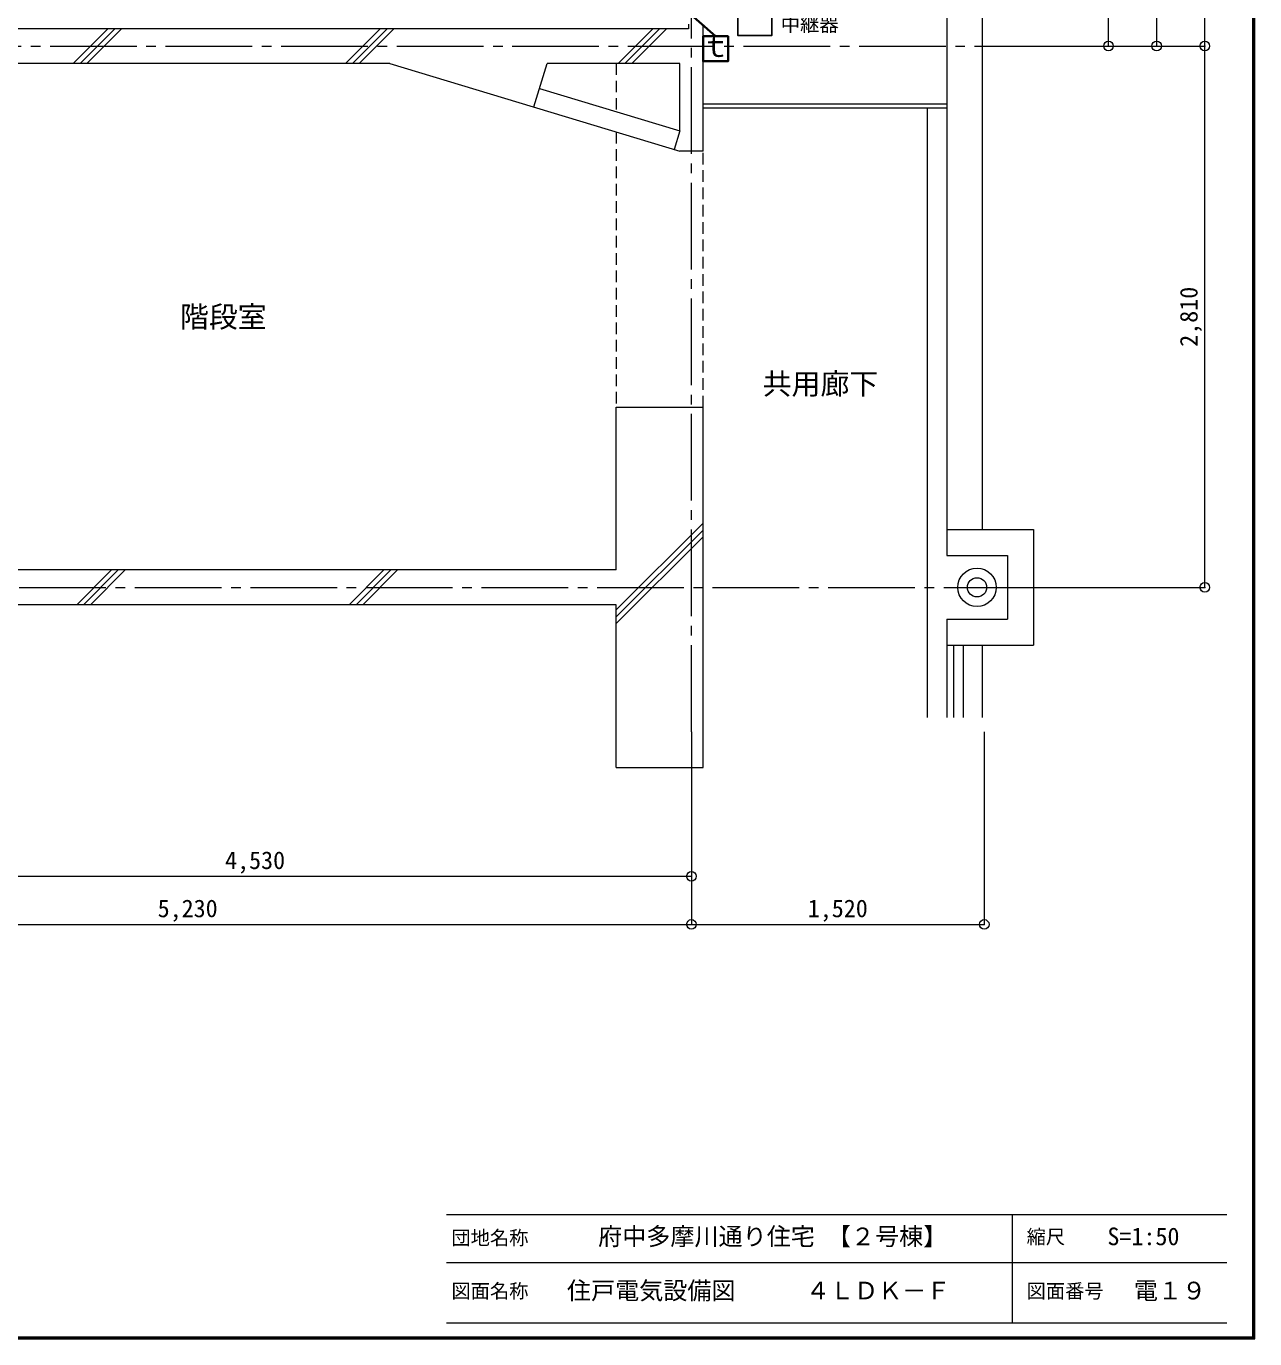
# Model space of a CAD drawing. Units: millimetres at full size, sheet at 1:50; details may follow other scales. Extents: x -9674 to 9699, y -6794 to 6791.
# Drawn here: x 3321 to 9699, y -6794 to 20 of the extents above; entities that cross this region are included whole.
import ezdxf
from ezdxf.enums import TextEntityAlignment as Align

# ---------------------------------------------------------------- set-up
doc = ezdxf.new("R2010")
doc.units = ezdxf.units.MM
doc.header["$LTSCALE"] = 50
doc.header["$PDMODE"] = 32
doc.header["$PDSIZE"] = 50
doc.linetypes.add('CHAIN2', pattern=[12, 9, -1, 1, -1])
doc.linetypes.add('DASHED1', pattern=[1.8, 1.2, -0.6])
for name, color, linetype, lineweight in [('0-0_図面枠', 7, 'Continuous', 9), ('0-1_タイトル', 7, 'Continuous', 9), ('1-0_芯', 134, 'CHAIN2', 9), ('1-1_躯体', 134, 'Continuous', 9), ('1-6_ﾊﾞﾙｺﾆｰ・階段', 134, 'Continuous', 9), ('1-8_ハッチ', 134, 'Continuous', 9), ('1-B_寸法', 134, 'Continuous', 9), ('1-C_梁', 134, 'DASHED1', 9), ('2-0_芯', 2, 'Continuous', 35), ('2-E', 2, 'Continuous', 35), ('3-3', 1, 'Continuous', 25), ('3-E', 3, 'Continuous', 35)]:
    doc.layers.add(name, color=color, linetype=linetype, lineweight=lineweight)
doc.layers.add('1-A_文字', color=134, linetype='Continuous')
doc.styles.add('ＭＳ ゴシック', font='')
doc.styles.get('ＭＳ ゴシック').set_extended_font_data('MS Gothic')

msp = doc.modelspace()

# ---------------------------------------------------------------- linework, layer by layer
at = {"layer": '0-0_図面枠'}
for p, q in [((9688.35, -6783.35), (9688.35, 6780.85)), ((9690.11, -6785.11), (9690.11, 6782.61)), ((9691.87, -6786.88), (9691.87, 6784.38)), ((9693.64, 6786.14), (9693.64, -6788.64)), ((9695.4, -6790.4), (9695.4, 6787.9)), ((9697.16, -6792.16), (9697.16, 6789.66)), ((9698.92, -6793.93), (9698.92, 6791.43)), ((-9673.92, -6793.93), (9698.92, -6793.93)), ((-9672.16, -6792.16), (9697.16, -6792.16)), ((-9670.4, -6790.4), (9695.4, -6790.4)), ((9693.64, -6788.64), (-9668.64, -6788.64)), ((-9666.87, -6786.88), (9691.87, -6786.88)), ((-9665.11, -6785.11), (9690.11, -6785.11)), ((-9663.35, -6783.35), (9688.35, -6783.35))]:
    msp.add_line(p, q, dxfattribs=at)
at = {"layer": '0-1_タイトル'}
for p, q in [((5503.35, -6148.35), (9553.35, -6148.35)), ((8439.55, -6148.35), (8439.55, -6710.85)), ((5503.35, -6398.35), (9553.35, -6398.35)), ((5503.35, -6710.85), (9553.35, -6710.85))]:
    msp.add_line(p, q, dxfattribs=at)
at = {"layer": '1-0_芯'}
for p, q in [((6774.58, -3643.11), (6774.58, 5756.89)), ((2244.58, -83.11), (8439.58, -83.11)), ((-8715.42, -2893.11), (8439.58, -2893.11))]:
    msp.add_line(p, q, dxfattribs=at)
at = {"layer": '1-1_躯体'}
for p, q in [((6759.58, 6.89), (2154.58, 6.89)), ((6759.58, 30.89), (6759.58, 6.89)), ((6834.58, -628.11), (6834.58, 30.89)), ((5209.58, -173.11), (2334.58, -173.11)), ((5209.58, -173.11), (6714.58, -628.11)), ((5956.94, -399.05), (6025.25, -173.11)), ((6714.58, -173.11), (6025.25, -173.11)), ((6834.58, -628.11), (6714.58, -628.11)), ((6384.58, -2803.11), (6384.58, -1958.11)), ((6384.58, -1958.11), (6834.58, -1958.11)), ((6834.58, -3828.11), (6834.58, -1958.11)), ((6384.58, -2803.11), (2334.58, -2803.11)), ((6384.58, -2983.11), (2334.58, -2983.11)), ((6384.58, -3828.11), (6384.58, -2983.11)), ((6384.58, -3828.11), (6834.58, -3828.11))]:
    msp.add_line(p, q, dxfattribs=at)
msp.add_lwpolyline([(5985.88, -303.33), (6714.58, -523.64), (6714.58, -173.11)], dxfattribs=at)
at = {"layer": '1-6_ﾊﾞﾙｺﾆｰ・階段'}
for p, q in [((8099.58, 1316.89), (8099.58, -2593.11)), ((8284.58, 1316.89), (8284.58, -2593.11)), ((6834.58, -383.11), (8099.58, -383.11)), ((6834.58, -403.11), (8099.58, -403.11)), ((7999.58, -3568.73), (7999.58, -403.11)), ((8099.58, -2593.11), (8549.58, -2593.11)), ((8099.58, -2593.11), (8099.58, -2728.11)), ((8549.58, -2593.11), (8549.58, -3193.11)), ((8099.58, -3058.11), (8414.58, -3058.11)), ((8099.58, -3058.11), (8099.58, -3193.11)), ((8099.58, -3193.11), (8549.58, -3193.11)), ((8099.58, -3193.11), (8099.58, -3568.73)), ((8134.58, -3193.11), (8134.58, -3568.73)), ((8184.58, -3193.11), (8184.58, -3568.73)), ((8284.58, -3193.11), (8284.58, -3568.73))]:
    msp.add_line(p, q, dxfattribs=at)
msp.add_lwpolyline([(8099.58, -2728.11), (8414.58, -2728.11), (8414.58, -3058.11)], dxfattribs=at)
for radius in [100, 50]:
    msp.add_circle((8257.08, -2893.11), radius, dxfattribs=at)
at = {"layer": '1-8_ハッチ'}
for p, q in [((3565.14, -173.11), (3745.14, 6.89)), ((3600.5, -173.11), (3780.5, 6.89)), ((3635.85, -173.11), (3815.85, 6.89)), ((4979.36, -173.11), (5159.36, 6.89)), ((5014.71, -173.11), (5194.71, 6.89)), ((5050.07, -173.11), (5230.07, 6.89)), ((6393.57, -173.11), (6573.57, 6.89)), ((6428.92, -173.11), (6608.92, 6.89)), ((6464.28, -173.11), (6644.28, 6.89)), ((6384.58, -3010.52), (6834.58, -2560.52)), ((6384.58, -3045.88), (6834.58, -2595.88)), ((6384.58, -3081.23), (6834.58, -2631.23)), ((3583.57, -2983.11), (3763.57, -2803.11)), ((3618.92, -2983.11), (3798.92, -2803.11)), ((3654.28, -2983.11), (3834.28, -2803.11)), ((4997.78, -2983.11), (5177.78, -2803.11)), ((5033.14, -2983.11), (5213.14, -2803.11)), ((5068.49, -2983.11), (5248.49, -2803.11))]:
    msp.add_line(p, q, dxfattribs=at)
at = {"layer": '1-B_寸法'}
for p, q in [((9439.58, -83.11), (9439.58, 4506.89)), ((9189.58, 1341.89), (9189.58, -83.11)), ((8939.58, -83.11), (8939.58, 921.89)), ((8439.58, -83.11), (9439.58, -83.11)), ((9439.58, -2893.11), (9439.58, -83.11)), ((8439.58, -2893.11), (9439.58, -2893.11)), ((6774.58, -3643.11), (6774.58, -4643.11)), ((8294.58, -3643.11), (8294.58, -4643.11)), ((2244.58, -4393.11), (6774.58, -4393.11)), ((6774.58, -4643.11), (8294.58, -4643.11))]:
    msp.add_line(p, q, dxfattribs=at)
msp.add_lwpolyline([(-3005.42, -4643.11), (1544.58, -4643.11), (6774.58, -4643.11)], dxfattribs=at)
for p in [(8939.58, -83.11), (9189.58, -83.11), (9439.58, -83.11), (9439.58, -2893.11), (6774.58, -4393.11), (6774.58, -4643.11), (8294.58, -4643.11)]:
    msp.add_point(p, dxfattribs=at)
at = {"layer": '1-C_梁'}
for p, q in [((6384.58, -173.11), (6384.58, -423.87)), ((6384.58, -528.34), (6384.58, -1958.11)), ((6834.58, -1958.11), (6834.58, -628.11))]:
    msp.add_line(p, q, dxfattribs=at)
at = {"layer": '2-0_芯', "color": 134, "lineweight": 9}
msp.add_line((6714.58, -523.64), (6685.64, -619.36), dxfattribs=at)
at = {"layer": '3-3'}
msp.add_lwpolyline([(7015.18, 66.33), (7192.57, 66.33), (7192.57, -28.28), (7015.18, -28.28)], close=True, dxfattribs=at)
at = {"layer": '3-E'}
msp.add_line((6173.31, 610.29), (6899.58, -32.26), dxfattribs=at)
msp.add_lwpolyline([(6834.58, -32.26), (6834.58, -162.26), (6964.58, -162.26), (6964.58, -32.26)], close=True, dxfattribs=at)

# ---------------------------------------------------------------- texts
at = {"layer": '0-1_タイトル', "style": 'ＭＳ ゴシック'}
for s, height, p in [('団地名称', 73.31, (5528.35, -6328.57)), ('府中多摩川通り住宅 【２号棟】', 91.64, (6290.2, -6335.85)), ('縮尺', 73.31, (8514.55, -6323.35)), ('S=1:50', 91.64, (8933.95, -6335.85)), ('図面名称', 73.31, (5528.35, -6604.6)), ('住戸電気設備図', 91.64, (6128.35, -6617.1)), ('４ＬＤＫ－Ｆ', 91.64, (7368.36, -6617.1)), ('図面番号', 73.31, (8514.55, -6604.6)), ('電１９', 91.64, (9071.45, -6617.1))]:
    msp.add_text(s, height=height, dxfattribs=at).set_placement(p, align=Align.BOTTOM_LEFT)
at = {"layer": '1-A_文字', "style": 'ＭＳ ゴシック'}
for s, p in [('階段室', (4119.28, -1576.65)), ('共用廊下', (7144.13, -1924.74))]:
    msp.add_text(s, height=110, dxfattribs=at).set_placement(p, align=Align.BOTTOM_LEFT)
at = {"layer": '1-B_寸法', "style": 'ＭＳ ゴシック'}
msp.add_text('2,810', height=91.64, rotation=90, dxfattribs=at).set_placement((9429.58, -1644.36), align=Align.BOTTOM_LEFT)
for s, p in [('4,530', (4353.33, -4383.11)), ('5,230', (4003.33, -4633.11)), ('1,520', (7378.33, -4633.11))]:
    msp.add_text(s, height=91.64, dxfattribs=at).set_placement(p, align=Align.BOTTOM_LEFT)
at = {"layer": '2-E', "color": 7, "style": 'ＭＳ ゴシック'}
msp.add_text('ｔ', height=110, dxfattribs=at).set_placement((6824.58, -172.26), align=Align.BOTTOM_LEFT)
at = {"layer": '3-E', "color": 7, "style": 'ＭＳ ゴシック'}
msp.add_text('中継器', height=73.31, dxfattribs=at).set_placement((7238.8, -28.98), align=Align.BOTTOM_LEFT)

doc.saveas('drawing.dxf')
